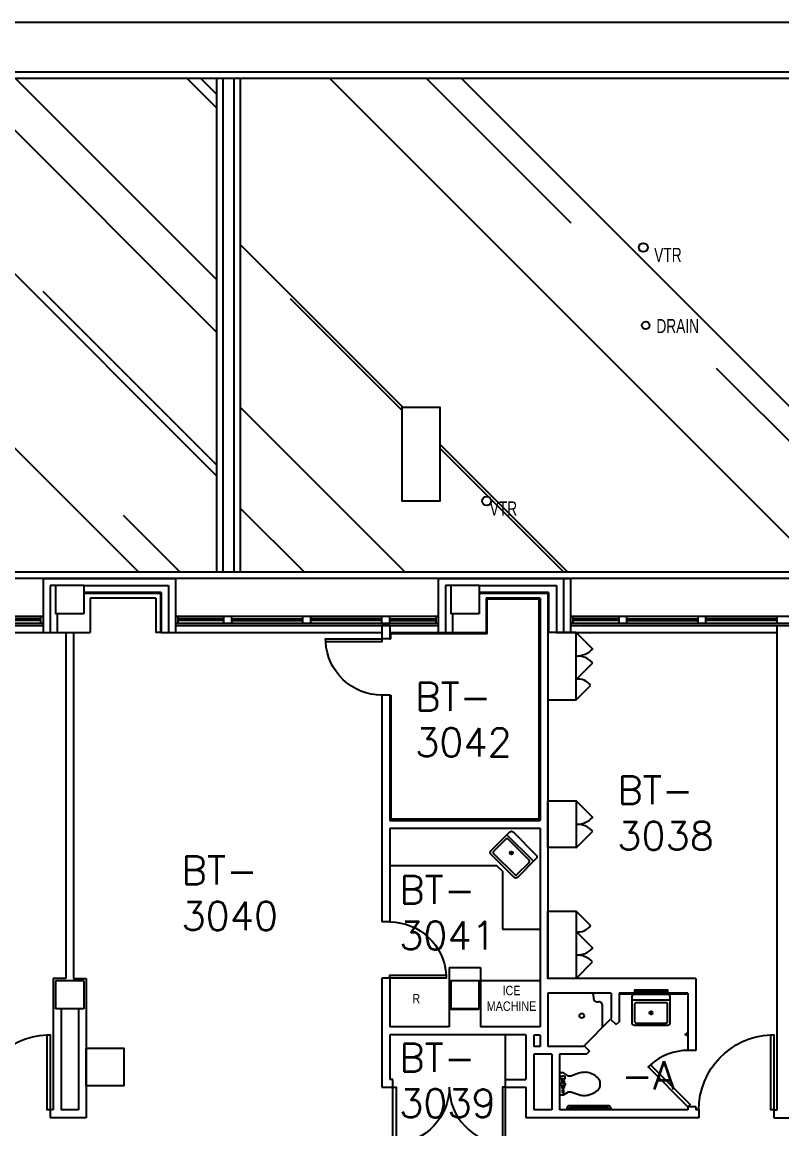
# Model space of a CAD drawing. Extents: x 2912 to 7121, y 18087 to 19938.
# Drawn here: x 5062 to 5547, y 19231 to 19938 of the extents above; entities that cross this region are included whole.
import ezdxf
from ezdxf.enums import TextEntityAlignment as Align

# ---------------------------------------------------------------- set-up
doc = ezdxf.new("R2010")
doc.units = 0
doc.header["$MEASUREMENT"] = 0
for name, color, linetype in [('ARDOOR', 7, 'CONTINUOUS'), ('ARROOMNO', 4, 'CONTINUOUS'), ('ARWALL', 7, 'CONTINUOUS'), ('COL', 14, 'CONTINUOUS'), ('EQUIP', 30, 'CONTINUOUS'), ('EXROOF', 9, 'CONTINUOUS'), ('EXROOF_TEXT', 134, 'CONTINUOUS'), ('EXWALL', 8, 'CONTINUOUS'), ('EXWINDOW', 8, 'CONTINUOUS'), ('MILL', 1, 'CONTINUOUS'), ('MPFIXTURE', 3, 'CONTINUOUS')]:
    doc.layers.add(name, color=color, linetype=linetype)
doc.styles.add('08224_0-UIHC_NEW_FLOOR_PL0', font='ARIALN.TTF', dxfattribs={"height": 17})
doc.styles.add('ARIAL_NARROW', font='ARIALN.TTF', dxfattribs={"height": 17})
doc.styles.add('ROMANS', font='romans.shx', dxfattribs={"height": 18})

msp = doc.modelspace()

# ---------------------------------------------------------------- hatches: boundary and pattern name
at = {"layer": 'EXROOF'}
h = msp.add_hatch(dxfattribs=at)
h.set_pattern_fill('AR-RROOF', color=256, scale=125, angle=135, style=0)
h.paths.add_polyline_path([(4505.64, 19869.95), (4609.64, 19869.95), (4609.64, 19807.32), (4505.64, 19807.32)], flags=16)
h.paths.add_polyline_path([(3932.97, 19901.71), (5186.31, 19901.71), (5186.31, 19586.21), (3932.97, 19586.21)])
edge = h.paths.add_edge_path(flags=16)
edge.add_arc((5019.47, 19743.96), 2.4, 0, 360)
edge = h.paths.add_edge_path(flags=16)
edge.add_arc((5042.08, 19718.78), 2.87, 0, 360)
edge = h.paths.add_edge_path(flags=16)
edge.add_arc((4610.99, 19761.86), 2.87, 0, 360)
edge = h.paths.add_edge_path(flags=16)
edge.add_arc((4590.97, 19743.96), 2.4, 0, 360)
edge = h.paths.add_edge_path(flags=16)
edge.add_arc((4219.12, 19750.45), 2.87, 0, 360)
edge = h.paths.add_edge_path(flags=16)
edge.add_arc((4159.97, 19743.96), 2.4, 0, 360)
edge = h.paths.add_edge_path(flags=16)
edge.add_arc((4184.63, 19681.99), 2.87, 0, 360)
h.paths.add_polyline_path([(4017.11, 19711.4), (4017.11, 19795.4), (4011.97, 19795.4), (4011.97, 19838.54), (3987.97, 19838.54), (3987.97, 19795.4), (3981.11, 19795.4), (3981.11, 19711.4)], flags=16)
h.paths.add_polyline_path([(3954.45, 19620.71), (3954.45, 19601.56), (3966.41, 19601.56), (3966.41, 19620.71)], flags=16)
h.paths.add_polyline_path([(5021.87, 19736.78), (5049.54, 19736.78), (5049.54, 19750.28), (5021.87, 19750.28)], flags=24)
h.paths.add_polyline_path([(5041.78, 19707.28), (5061.17, 19707.28), (5061.17, 19720.78), (5041.78, 19720.78)], flags=24)
h.paths.add_polyline_path([(4593.37, 19736.78), (4621.04, 19736.78), (4621.04, 19750.28), (4593.37, 19750.28)], flags=24)
h.paths.add_polyline_path([(4610.69, 19750.36), (4630.08, 19750.36), (4630.08, 19763.86), (4610.69, 19763.86)], flags=24)
h.paths.add_polyline_path([(4218.82, 19738.94), (4238.22, 19738.94), (4238.22, 19752.44), (4218.82, 19752.44)], flags=24)
h.paths.add_polyline_path([(4162.37, 19736.78), (4190.04, 19736.78), (4190.04, 19750.28), (4162.37, 19750.28)], flags=24)
h.paths.add_polyline_path([(4186.93, 19670.25), (4201.93, 19670.25), (4201.93, 19684.22), (4186.93, 19684.22)], flags=24)
h = msp.add_hatch(dxfattribs=at)
h.set_pattern_fill('AR-RROOF', color=256, scale=175, angle=135, style=0)
h.paths.add_polyline_path([(5201.37, 19901.71), (6100.47, 19901.71), (6100.47, 19586.21), (5201.37, 19586.21)])
h.paths.add_polyline_path([(5598.92, 19869.95), (5702.92, 19869.95), (5702.92, 19807.32), (5598.92, 19807.32)], flags=16)
edge = h.paths.add_edge_path(flags=16)
edge.add_arc((5460.47, 19743.96), 2.4, 0, 360)
edge = h.paths.add_edge_path(flags=16)
edge.add_arc((5458.87, 19793.71), 2.87, 0, 360)
edge = h.paths.add_edge_path(flags=16)
edge.add_arc((5358.87, 19631.71), 2.87, 0, 360)
h.paths.add_polyline_path([(5676.87, 19763.71), (5676.87, 19727.71), (5604.87, 19727.71), (5604.87, 19739.71), (5558.87, 19739.71), (5558.87, 19763.71)], flags=16)
h.paths.add_polyline_path([(5304.87, 19691.68), (5328.87, 19691.68), (5328.87, 19595.71), (5304.87, 19595.71)], flags=16)
h.paths.add_polyline_path([(5465.05, 19736.78), (5492.72, 19736.78), (5492.72, 19750.28), (5465.05, 19750.28)], flags=24)
h.paths.add_polyline_path([(5463.66, 19782.2), (5483.05, 19782.2), (5483.05, 19795.7), (5463.66, 19795.7)], flags=24)
h.paths.add_polyline_path([(5358.57, 19620.2), (5377.96, 19620.2), (5377.96, 19633.7), (5358.57, 19633.7)], flags=24)
h.paths.add_polyline_path([(5854.49, 19736.78), (5882.16, 19736.78), (5882.16, 19750.28), (5854.49, 19750.28)], flags=24)

# ---------------------------------------------------------------- linework, layer by layer
at = {"layer": 'ARDOOR', "flags": 128}
for points in [[(5291.97, 19507.71, -0.39805), (5256.02, 19541.71), (5255.97, 19543.71), (5291.97, 19543.71), (5291.97, 19541.71), (5256.02, 19541.71)], [(5296.97, 19362.77, -0.39805), (5332.91, 19328.77), (5332.97, 19326.77), (5296.97, 19326.77), (5296.97, 19328.77), (5332.91, 19328.77)], [(5031.97, 19242.71, -0.402069), (5077.97, 19290.67), (5077.97, 19290.71), (5079.97, 19290.71), (5079.97, 19242.71), (5077.97, 19242.71), (5077.97, 19290.71)], [(5494.41, 19242.71, -0.402069), (5540.41, 19290.67), (5540.41, 19290.71), (5542.41, 19290.71), (5542.41, 19242.71), (5540.41, 19242.71), (5540.41, 19290.71)], [(5334.97, 19257.21, -0.39805), (5300.97, 19221.26), (5298.97, 19221.21), (5298.97, 19257.21), (5300.97, 19257.21), (5300.97, 19221.26)], [(5334.97, 19257.21, 0.39805), (5368.97, 19221.26), (5370.97, 19221.21), (5370.97, 19257.21), (5368.97, 19257.21), (5368.97, 19221.26)]]:
    msp.add_lwpolyline(points, format="xyb", dxfattribs=at)
at = {"layer": 'ARDOOR'}
msp.add_lwpolyline([(5487.47, 19280.71, 0.184516), (5463.47, 19271.54), (5462.01, 19270.16), (5487.47, 19244.71), (5488.88, 19246.12), (5463.47, 19271.54)], format="xyb", dxfattribs=at)
at = {"layer": 'ARWALL'}
for p, q in [((5359.22, 19546.96), (5359.22, 19568.96)), ((5392.22, 19568.96), (5359.22, 19568.96)), ((5392.22, 19568.96), (5392.22, 19428.46)), ((5291.97, 19552.21), (5291.97, 19543.71)), ((5296.97, 19552.21), (5291.97, 19552.21)), ((5296.97, 19552.21), (5296.97, 19543.71)), ((5359.22, 19546.96), (5297.72, 19546.96)), ((5297.72, 19543.71), (5297.72, 19546.96)), ((5296.97, 19543.71), (5291.97, 19543.71)), ((5296.97, 19543.71), (5297.72, 19543.71)), ((5291.97, 19507.71), (5291.97, 19362.77)), ((5296.97, 19507.71), (5291.97, 19507.71)), ((5296.97, 19507.71), (5296.97, 19427.71)), ((5296.97, 19507.71), (5297.72, 19507.71)), ((5297.72, 19507.71), (5297.72, 19428.46)), ((5296.97, 19427.71), (5392.97, 19427.71)), ((5392.22, 19428.46), (5297.72, 19428.46)), ((5296.97, 19422.71), (5296.97, 19362.77)), ((5296.97, 19422.71), (5392.97, 19422.71)), ((5296.97, 19362.77), (5291.97, 19362.77)), ((5334.97, 19333.71), (5334.97, 19295.71)), ((5334.97, 19333.71), (5354.97, 19333.71)), ((5354.97, 19333.71), (5354.97, 19295.71)), ((5291.97, 19326.77), (5291.97, 19257.21)), ((5296.97, 19326.77), (5291.97, 19326.77)), ((5296.97, 19326.77), (5296.97, 19295.71)), ((5487.47, 19317.33), (5443.47, 19317.33)), ((5487.47, 19316.71), (5443.47, 19316.71)), ((5474.5, 19317.96), (5453.5, 19317.96)), ((5334.97, 19295.71), (5296.97, 19295.71)), ((5296.97, 19290.71), (5296.97, 19262.21)), ((5383.97, 19290.71), (5296.97, 19290.71)), ((5392.97, 19295.71), (5354.97, 19295.71)), ((5383.97, 19290.71), (5383.97, 19262.21)), ((5392.97, 19290.46), (5388.97, 19290.46)), ((5388.97, 19290.46), (5388.97, 19283.21)), ((5492.47, 19280.71), (5487.47, 19280.71)), ((5298.97, 19262.21), (5296.97, 19262.21)), ((5298.97, 19257.21), (5298.97, 19262.21)), ((5370.97, 19262.21), (5383.97, 19262.21)), ((5370.97, 19257.21), (5370.97, 19262.21)), ((5291.97, 19257.21), (5298.97, 19257.21)), ((5370.97, 19257.21), (5383.97, 19257.21)), ((5081.97, 19242.71), (5079.97, 19242.71)), ((5079.97, 19242.71), (5079.97, 19237.71)), ((5492.47, 19244.71), (5487.47, 19244.71)), ((5494.41, 19242.71), (5494.41, 19237.71)), ((5542.41, 19242.71), (5542.41, 19237.71))]:
    msp.add_line(p, q, dxfattribs=at)
at = {"layer": 'ARWALL', "linetype": 'BYBLOCK'}
for p, q in [((5544.47, 19242.71), (5544.47, 19552.21)), ((5089.97, 19547.71), (5089.97, 19326.71)), ((5094.97, 19547.71), (5094.97, 19326.71)), ((5392.97, 19547.71), (5392.97, 19427.71)), ((5397.97, 19547.71), (5397.97, 19326.71)), ((5392.97, 19422.71), (5392.97, 19295.71)), ((5081.97, 19326.71), (5081.97, 19242.71)), ((5089.97, 19326.71), (5081.97, 19326.71)), ((5094.97, 19326.71), (5102.97, 19326.71)), ((5102.97, 19326.71), (5102.97, 19237.71)), ((5492.47, 19326.71), (5397.97, 19326.71)), ((5492.47, 19326.71), (5492.47, 19280.71)), ((5438.47, 19317.33), (5397.97, 19317.33)), ((5397.97, 19317.33), (5397.97, 19283.21)), ((5438.47, 19317.33), (5438.47, 19301.09)), ((5487.47, 19317.33), (5443.47, 19317.33)), ((5443.47, 19317.33), (5443.47, 19299.02)), ((5487.47, 19317.33), (5487.47, 19280.71)), ((5086.97, 19307.21), (5086.97, 19242.71)), ((5097.97, 19307.21), (5097.97, 19242.71)), ((5438.47, 19301.09), (5438.08, 19300.7)), ((5438.08, 19300.7), (5441.61, 19297.17)), ((5443.47, 19299.02), (5441.61, 19297.17)), ((5392.97, 19290.46), (5392.97, 19283.21)), ((5383.97, 19286.21), (5383.97, 19270.62)), ((5421.11, 19283.73), (5420.58, 19283.21)), ((5421.11, 19283.73), (5424.64, 19280.2)), ((5392.97, 19283.21), (5388.97, 19283.21)), ((5400.47, 19278.21), (5388.97, 19278.21)), ((5388.97, 19278.21), (5388.97, 19242.71)), ((5420.58, 19283.21), (5397.97, 19283.21)), ((5400.47, 19278.21), (5400.47, 19242.71)), ((5422.66, 19278.21), (5405.47, 19278.21)), ((5405.47, 19278.21), (5405.47, 19242.71)), ((5424.64, 19280.2), (5422.66, 19278.21)), ((5383.97, 19257.21), (5383.97, 19237.71)), ((5097.97, 19242.71), (5086.97, 19242.71)), ((5400.47, 19242.71), (5388.97, 19242.71)), ((5487.47, 19242.71), (5405.47, 19242.71)), ((5487.47, 19244.71), (5487.47, 19242.71)), ((5492.47, 19244.71), (5492.47, 19242.71)), ((5494.41, 19242.71), (5492.47, 19242.71)), ((5542.41, 19242.71), (5544.47, 19242.71)), ((5102.97, 19237.71), (5079.97, 19237.71)), ((5494.41, 19237.71), (5383.97, 19237.71)), ((5542.41, 19237.71), (5645.91, 19237.71))]:
    msp.add_line(p, q, dxfattribs=at)
at = {"layer": 'ARWALL'}
for points in [[(5353.97, 19307.15), (5353.97, 19325.15), (5335.97, 19325.15), (5335.97, 19307.15), (5353.86, 19307.15)], [(5453.5, 19317.33), (5453.5, 19319.46), (5474.5, 19319.46), (5474.5, 19317.33)]]:
    msp.add_lwpolyline(points, dxfattribs=at)
at = {"layer": 'COL'}
for p, q in [((5083.47, 19577.71), (5083.47, 19559.71)), ((5101.47, 19577.71), (5083.47, 19577.71)), ((5101.47, 19577.71), (5101.47, 19559.71)), ((5335.97, 19577.71), (5335.97, 19559.71)), ((5353.97, 19577.71), (5335.97, 19577.71)), ((5353.97, 19577.71), (5353.97, 19559.71)), ((5101.47, 19559.71), (5083.47, 19559.71)), ((5353.97, 19559.71), (5335.97, 19559.71)), ((5083.47, 19325.21), (5083.47, 19307.21)), ((5101.47, 19325.21), (5083.47, 19325.21)), ((5101.47, 19325.21), (5101.47, 19307.21)), ((5335.97, 19325.21), (5335.97, 19307.21)), ((5353.97, 19325.21), (5335.97, 19325.21)), ((5353.97, 19325.21), (5353.97, 19307.21)), ((5101.47, 19307.21), (5083.47, 19307.21)), ((5353.97, 19307.21), (5335.97, 19307.21))]:
    msp.add_line(p, q, dxfattribs=at)
at = {"layer": 'EQUIP'}
msp.add_lwpolyline([(5304.87, 19691.68), (5328.87, 19691.68), (5328.87, 19631.71), (5304.87, 19631.71)], close=True, dxfattribs=at)
at = {"layer": 'EXROOF', "linetype": 'BYBLOCK'}
for centre, radius in [((5458.87, 19793.71), 2.87), ((5460.47, 19743.96), 2.4), ((5358.87, 19631.71), 2.87)]:
    msp.add_circle(centre, radius, dxfattribs=at)
at = {"layer": 'EXWALL'}
for p, q in [((3116.97, 19937.71), (6916.47, 19937.71)), ((6111.47, 19905.71), (3921.97, 19905.71)), ((6107.47, 19901.71), (3925.97, 19901.71)), ((5186.31, 19901.71), (5186.31, 19586.21)), ((5190.31, 19901.71), (5190.31, 19586.21)), ((5197.37, 19901.71), (5197.37, 19586.21)), ((5201.37, 19901.71), (5201.37, 19586.21)), ((6123.47, 19586.21), (3909.97, 19586.21)), ((6113.22, 19582.21), (3913.97, 19582.21)), ((5075.47, 19582.21), (5159.97, 19582.21)), ((5075.47, 19582.21), (5075.47, 19558.71)), ((5075.47, 19582.21), (5075.47, 19547.71)), ((5159.97, 19582.21), (5159.97, 19553.71)), ((5159.97, 19582.21), (5159.97, 19547.71)), ((5327.97, 19582.21), (5412.47, 19582.21)), ((5327.97, 19582.21), (5327.97, 19558.71)), ((5327.97, 19582.21), (5327.97, 19547.71)), ((5407.97, 19582.21), (5407.97, 19547.71)), ((5407.97, 19582.21), (5407.97, 19547.71)), ((5412.47, 19582.21), (5412.47, 19547.71)), ((5412.47, 19582.21), (5412.47, 19547.71)), ((5079.97, 19577.71), (5079.97, 19547.71)), ((5083.47, 19577.71), (5079.97, 19577.71)), ((5079.97, 19577.71), (5079.97, 19547.71)), ((5101.47, 19577.71), (5155.47, 19577.71)), ((5155.47, 19577.71), (5155.47, 19547.71)), ((5155.47, 19577.71), (5155.47, 19547.71)), ((5332.47, 19577.71), (5332.47, 19547.71)), ((5335.97, 19577.71), (5332.47, 19577.71)), ((5332.47, 19577.71), (5332.47, 19547.71)), ((5353.97, 19577.71), (5403.47, 19577.71)), ((5403.47, 19577.71), (5403.47, 19547.71)), ((5403.47, 19577.71), (5403.47, 19547.71)), ((5150.97, 19573.21), (5101.47, 19573.21)), ((5150.47, 19572.71), (5101.47, 19572.71)), ((5147.47, 19569.71), (5105.47, 19569.71)), ((5105.47, 19569.71), (5105.47, 19547.71)), ((5147.47, 19569.71), (5147.47, 19547.71)), ((5150.47, 19572.71), (5150.47, 19547.71)), ((5150.97, 19573.21), (5150.97, 19547.71)), ((5150.97, 19573.21), (5150.97, 19547.71)), ((5398.47, 19573.21), (5353.72, 19573.21)), ((5397.97, 19572.71), (5353.72, 19572.71)), ((5358.47, 19569.71), (5392.97, 19569.71)), ((5358.47, 19569.71), (5358.47, 19547.71)), ((5392.97, 19569.71), (5358.47, 19569.71)), ((5392.97, 19569.71), (5392.97, 19547.71)), ((5397.97, 19572.71), (5397.97, 19547.71)), ((5398.47, 19573.21), (5398.47, 19547.71)), ((5084.47, 19559.71), (5084.47, 19547.71)), ((5084.47, 19559.71), (5084.47, 19547.71)), ((5336.97, 19559.71), (5336.97, 19547.71)), ((5336.97, 19559.71), (5336.97, 19547.71)), ((4957.97, 19558.21), (5075.47, 19558.21)), ((4957.97, 19553.71), (5075.47, 19553.71)), ((4957.97, 19552.21), (5075.47, 19552.21)), ((5159.97, 19558.21), (5327.97, 19558.21)), ((5159.97, 19553.71), (5327.97, 19553.71)), ((5159.97, 19552.21), (5327.97, 19552.21)), ((5412.47, 19558.21), (5580.47, 19558.21)), ((5412.47, 19553.71), (5580.47, 19553.71)), ((5412.47, 19552.21), (5580.47, 19552.21)), ((4927.47, 19547.71), (5079.97, 19547.71)), ((4948.97, 19547.71), (5079.97, 19547.71)), ((5079.97, 19547.71), (5105.47, 19547.71)), ((5150.97, 19547.71), (5147.47, 19547.71)), ((5150.97, 19547.71), (5291.97, 19547.71)), ((5150.97, 19547.71), (5291.97, 19547.71)), ((5296.97, 19547.71), (5336.97, 19547.71)), ((5296.97, 19547.71), (5336.97, 19547.71)), ((5336.97, 19547.71), (5358.47, 19547.71)), ((5403.47, 19547.71), (5397.97, 19547.71)), ((5403.47, 19547.71), (5544.47, 19547.71)), ((5403.47, 19547.71), (5544.47, 19547.71))]:
    msp.add_line(p, q, dxfattribs=at)
at = {"layer": 'EXWINDOW'}
for p, q in [((5072.97, 19556.46), (5045.47, 19556.46)), ((5072.97, 19555.46), (5045.47, 19555.46)), ((5072.97, 19555.46), (5072.97, 19556.46)), ((5073.97, 19556.46), (5072.97, 19556.46)), ((5073.97, 19555.46), (5072.97, 19555.46)), ((5073.97, 19553.71), (5073.97, 19558.21)), ((5161.47, 19558.21), (5161.47, 19553.71)), ((5162.47, 19556.46), (5161.47, 19556.46)), ((5162.47, 19555.46), (5161.47, 19555.46)), ((5189.97, 19556.46), (5162.47, 19556.46)), ((5162.47, 19556.46), (5162.47, 19555.46)), ((5189.97, 19555.46), (5162.47, 19555.46)), ((5190.97, 19556.46), (5189.97, 19556.46)), ((5189.97, 19555.46), (5189.97, 19556.46)), ((5190.97, 19555.46), (5189.97, 19555.46)), ((5190.97, 19553.71), (5190.97, 19558.21)), ((5195.97, 19553.71), (5195.97, 19558.21)), ((5195.97, 19556.46), (5196.97, 19556.46)), ((5195.97, 19555.46), (5196.97, 19555.46)), ((5196.97, 19556.46), (5240.47, 19556.46)), ((5196.97, 19555.46), (5196.97, 19556.46)), ((5196.97, 19555.46), (5240.47, 19555.46)), ((5240.47, 19556.46), (5241.47, 19556.46)), ((5240.47, 19555.46), (5240.47, 19556.46)), ((5240.47, 19555.46), (5241.47, 19555.46)), ((5241.47, 19553.71), (5241.47, 19558.21)), ((5246.47, 19553.71), (5246.47, 19558.21)), ((5247.47, 19556.46), (5246.47, 19556.46)), ((5247.47, 19555.46), (5246.47, 19555.46)), ((5290.97, 19556.46), (5247.47, 19556.46)), ((5247.47, 19555.46), (5247.47, 19556.46)), ((5290.97, 19555.46), (5247.47, 19555.46)), ((5291.97, 19556.46), (5290.97, 19556.46)), ((5290.97, 19555.46), (5290.97, 19556.46)), ((5291.97, 19555.46), (5290.97, 19555.46)), ((5291.97, 19553.71), (5291.97, 19558.21)), ((5296.97, 19553.71), (5296.97, 19558.21)), ((5296.97, 19556.46), (5297.97, 19556.46)), ((5296.97, 19555.46), (5297.97, 19555.46)), ((5297.97, 19556.46), (5325.47, 19556.46)), ((5297.97, 19555.46), (5297.97, 19556.46)), ((5297.97, 19555.46), (5325.47, 19555.46)), ((5325.47, 19556.46), (5326.47, 19556.46)), ((5325.47, 19556.46), (5325.47, 19555.46)), ((5325.47, 19555.46), (5326.47, 19555.46)), ((5326.47, 19558.21), (5326.47, 19553.71)), ((5413.97, 19558.21), (5413.97, 19553.71)), ((5414.97, 19556.46), (5413.97, 19556.46)), ((5414.97, 19555.46), (5413.97, 19555.46)), ((5442.47, 19556.46), (5414.97, 19556.46)), ((5414.97, 19556.46), (5414.97, 19555.46)), ((5442.47, 19555.46), (5414.97, 19555.46)), ((5443.47, 19556.46), (5442.47, 19556.46)), ((5442.47, 19555.46), (5442.47, 19556.46)), ((5443.47, 19555.46), (5442.47, 19555.46)), ((5443.47, 19553.71), (5443.47, 19558.21)), ((5448.47, 19553.71), (5448.47, 19558.21)), ((5448.47, 19556.46), (5449.47, 19556.46)), ((5448.47, 19555.46), (5449.47, 19555.46)), ((5449.47, 19556.46), (5492.97, 19556.46)), ((5449.47, 19555.46), (5449.47, 19556.46)), ((5449.47, 19555.46), (5492.97, 19555.46)), ((5492.97, 19555.46), (5492.97, 19556.46)), ((5492.97, 19556.46), (5493.97, 19556.46)), ((5492.97, 19555.46), (5493.97, 19555.46)), ((5493.97, 19553.71), (5493.97, 19558.21)), ((5498.97, 19553.71), (5498.97, 19558.21)), ((5499.97, 19556.46), (5498.97, 19556.46)), ((5499.97, 19555.46), (5498.97, 19555.46)), ((5543.47, 19556.46), (5499.97, 19556.46)), ((5499.97, 19555.46), (5499.97, 19556.46)), ((5543.47, 19555.46), (5499.97, 19555.46)), ((5543.47, 19555.46), (5543.47, 19556.46)), ((5544.47, 19556.46), (5543.47, 19556.46)), ((5544.47, 19555.46), (5543.47, 19555.46)), ((5544.47, 19553.71), (5544.47, 19558.21))]:
    msp.add_line(p, q, dxfattribs=at)
at = {"layer": 'MILL', "linetype": 'BYBLOCK'}
for p, q in [((5415.97, 19547.78), (5426.6, 19537.15)), ((5415.97, 19517.71), (5426.6, 19528.34)), ((5415.97, 19504.71), (5425.16, 19513.9)), ((5415.97, 19440.25), (5426.6, 19429.62)), ((5415.97, 19410.18), (5426.6, 19420.81)), ((5415.97, 19369.71), (5425.16, 19360.51)), ((5415.97, 19356.71), (5426.6, 19346.08)), ((5415.97, 19326.71), (5426.57, 19337.3))]:
    msp.add_line(p, q, dxfattribs=at)
at = {"layer": 'MILL'}
for p, q in [((5365.45, 19398.71), (5296.97, 19398.71)), ((5368.97, 19395.19), (5365.45, 19398.71)), ((5368.97, 19395.19), (5368.97, 19358.21)), ((5368.97, 19358.21), (5392.97, 19358.21)), ((5354.97, 19325.37), (5392.97, 19325.37)), ((5354.97, 19325.37), (5354.97, 19301.37)), ((5370.97, 19262.21), (5370.97, 19290.71))]:
    msp.add_line(p, q, dxfattribs=at)
at = {"layer": 'MILL', "linetype": 'BYBLOCK'}
for points in [[(5397.97, 19504.71), (5415.97, 19504.71), (5415.97, 19547.71), (5397.97, 19547.71)], [(5397.97, 19440.25), (5415.97, 19440.25), (5415.97, 19410.25), (5397.97, 19410.25)], [(5397.97, 19369.71), (5415.97, 19369.71), (5415.97, 19326.71), (5397.97, 19326.71)]]:
    msp.add_lwpolyline(points, close=True, dxfattribs=at)
at = {"layer": 'MILL'}
msp.add_lwpolyline([(5102.97, 19282.11), (5126.97, 19282.11), (5126.97, 19258.11), (5102.97, 19258.11)], close=True, dxfattribs=at)
at = {"layer": 'MILL', "linetype": 'BYBLOCK'}
for centre, radius, start, end in [((5416.19, 19547.23), 14.49, 269.10838, 315.89162), ((5416.37, 19518.68), 14.07, 43.35524, 91.64476), ((5417.79, 19509.09), 8.8, 33.08495, 101.91505), ((5416.37, 19439.28), 14.07, 268.35524, 316.64476), ((5416.19, 19410.72), 14.49, 44.10838, 90.89162), ((5417.79, 19365.32), 8.8, 258.08495, 326.91505), ((5416.37, 19355.73), 14.07, 268.35524, 316.64476), ((5416.19, 19327.18), 14.49, 44.30788, 90.89162)]:
    msp.add_arc(centre, radius, start, end, dxfattribs=at)
at = {"layer": 'MPFIXTURE'}
for p, q in [((5427.16, 19315.16), (5427.16, 19313.83)), ((5429.16, 19311.83), (5430.61, 19311.83)), ((5432.66, 19309.83), (5432.66, 19295.28)), ((5421.11, 19283.73), (5438.08, 19300.7)), ((5406.23, 19263.88), (5405.48, 19263.88)), ((5406.23, 19262.87), (5405.48, 19262.87)), ((5406.78, 19263.94), (5406.29, 19263.94)), ((5406.29, 19262.81), (5406.78, 19262.81)), ((5407.17, 19261.13), (5407.17, 19262.64)), ((5408.13, 19261.13), (5408.13, 19262.64)), ((5409.02, 19263.94), (5408.52, 19263.94)), ((5408.52, 19262.81), (5409.02, 19262.81)), ((5409.08, 19262.87), (5409.08, 19263.88)), ((5406.79, 19261.07), (5406.79, 19260.85)), ((5406.79, 19257.39), (5406.79, 19257.17)), ((5407.17, 19261.13), (5406.85, 19261.13)), ((5406.85, 19260.79), (5407.17, 19260.79)), ((5407.09, 19257.45), (5406.85, 19257.45)), ((5406.85, 19257.11), (5407.09, 19257.11)), ((5407.09, 19257.45), (5407.09, 19257.69)), ((5407.09, 19256.62), (5407.09, 19257.11)), ((5408.15, 19256.56), (5407.15, 19256.56)), ((5407.17, 19260.79), (5407.17, 19260.79)), ((5407.17, 19260.39), (5407.17, 19260.79)), ((5407.44, 19259.39), (5407.23, 19259.02)), ((5407.23, 19259.02), (5407.44, 19258.66)), ((5407.31, 19253.79), (5407.47, 19256.56)), ((5407.86, 19259.39), (5407.44, 19259.39)), ((5407.44, 19258.66), (5407.86, 19258.66)), ((5407.8, 19256.56), (5407.97, 19253.78)), ((5408.07, 19259.02), (5407.86, 19259.39)), ((5407.86, 19258.66), (5408.07, 19259.02)), ((5408.46, 19261.13), (5408.13, 19261.13)), ((5408.13, 19260.79), (5408.13, 19260.79)), ((5408.13, 19260.39), (5408.13, 19260.79)), ((5408.13, 19260.79), (5408.46, 19260.79)), ((5408.13, 19260.53), (5408.13, 19260.39)), ((5408.21, 19257.7), (5408.21, 19257.45)), ((5408.45, 19257.45), (5408.21, 19257.45)), ((5408.21, 19257.11), (5408.45, 19257.11)), ((5408.21, 19257.11), (5408.21, 19256.62)), ((5408.51, 19257.17), (5408.51, 19257.39)), ((5408.52, 19260.85), (5408.52, 19261.07)), ((5412.12, 19243.37), (5409.6, 19243.37)), ((5409.6, 19243.37), (5409.6, 19242.74)), ((5410.2, 19243.98), (5410.2, 19243.37)), ((5437.08, 19245.23), (5411.46, 19245.23)), ((5411.46, 19243.56), (5411.46, 19243.37)), ((5436.57, 19243.96), (5411.89, 19243.96)), ((5412.12, 19242.74), (5412.12, 19243.37)), ((5436.26, 19243.36), (5436.26, 19242.73)), ((5438.78, 19243.36), (5436.26, 19243.36)), ((5436.9, 19243.54), (5436.9, 19243.37)), ((5438.17, 19243.96), (5438.17, 19243.34)), ((5438.78, 19242.73), (5438.78, 19243.36))]:
    msp.add_line(p, q, dxfattribs=at)
at = {"layer": 'MPFIXTURE', "linetype": 'BYBLOCK'}
for p, q in [((5485.96, 19291.08), (5485.96, 19291.28)), ((5485.96, 19291.28), (5486.16, 19291.28)), ((5485.96, 19290.35), (5485.96, 19291.08)), ((5486.16, 19291.28), (5486.16, 19291.08)), ((5487.03, 19291.08), (5486.16, 19291.08)), ((5486.16, 19291.08), (5486.16, 19290.55)), ((5487.03, 19290.55), (5486.16, 19290.55)), ((5486.16, 19290.55), (5486.16, 19290.35)), ((5487.03, 19291.08), (5487.03, 19292.08)), ((5487.03, 19292.08), (5487.28, 19292.08)), ((5487.16, 19290.55), (5487.16, 19289.55)), ((5486.16, 19290.35), (5485.96, 19290.35)), ((5487.16, 19289.55), (5487.41, 19289.55))]:
    msp.add_line(p, q, dxfattribs=at)
at = {"layer": 'MPFIXTURE'}
for points in [[(5390.54, 19403.3), (5378.51, 19391.28, -0.414214), (5376.39, 19391.28), (5361.54, 19406.13, -0.414214), (5361.54, 19408.25), (5373.56, 19420.27, -0.414214), (5375.69, 19420.27), (5390.54, 19405.42, -0.414214)], [(5371.09, 19415.68), (5363.31, 19407.9, 0.414214), (5363.31, 19406.49), (5376.75, 19393.05, 0.414214), (5378.16, 19393.05), (5385.94, 19400.83, 0.414214), (5385.94, 19402.24), (5372.5, 19415.68, 0.414214)], [(5475.87, 19315.21), (5475.87, 19298.21, -0.414214), (5474.37, 19296.71), (5453.37, 19296.71, -0.414214), (5451.87, 19298.21), (5451.87, 19315.21, -0.414214), (5453.37, 19316.71), (5474.37, 19316.71, -0.414214)], [(5453.37, 19310.21), (5453.37, 19299.21, 0.414214), (5454.37, 19298.21), (5473.37, 19298.21, 0.414214), (5474.37, 19299.21), (5474.37, 19310.21, 0.414214), (5473.37, 19311.21), (5454.37, 19311.21, 0.414214)]]:
    msp.add_lwpolyline(points, format="xyb", close=True, dxfattribs=at)
for points in [[(5388.77, 19401.54), (5371.8, 19418.51)], [(5475.87, 19312.71), (5451.87, 19312.71)]]:
    msp.add_lwpolyline(points, dxfattribs=at)
at = {"layer": 'MPFIXTURE', "linetype": 'BYBLOCK'}
msp.add_lwpolyline([(5412.66, 19264.33), (5411.06, 19264.33), (5407.97, 19266.29), (5405.47, 19266.29), (5405.47, 19252.29), (5407.97, 19252.29), (5411.06, 19254.24), (5412.66, 19254.24), (5417.79, 19252.44, 0.08237), (5421.18, 19251.88, 0.08237), (5424.58, 19252.44, 0.073528), (5428.13, 19253.98, 0.084425), (5430.84, 19256.62, 0.117036), (5431.47, 19259.29, 0.117036), (5430.84, 19261.95, 0.084425), (5428.13, 19264.59, 0.074791), (5424.31, 19266.28, 0.09898), (5421.18, 19266.69, 0.08237), (5417.79, 19266.13)], format="xyb", close=True, dxfattribs=at)
at = {"layer": 'MPFIXTURE'}
for centre, radius in [((5374.63, 19406.86), 1), ((5374.63, 19406.86), 0.5), ((5463.87, 19304.71), 1), ((5463.87, 19304.71), 0.5), ((5419.58, 19302.85), 1.5), ((5407.65, 19259.02), 1.44)]:
    msp.add_circle(centre, radius, dxfattribs=at)
for centre, radius, start, end in [((5425.17, 19315.34), 2, 354.87236, 82.34211), ((5429.16, 19313.83), 2, 180, 270), ((5430.67, 19309.84), 1.99, 359.85409, 91.82091), ((5406.29, 19263.88), 0.0602, 90, 180), ((5406.29, 19262.87), 0.0602, 180, 270), ((5407.24, 19263.26), 0.816, 118.48793, 124.40306), ((5407.24, 19263.48), 0.816, 235.59694, 241.51207), ((5407.49, 19262.81), 1.33, 102.66875, 118.48793), ((5407.49, 19263.94), 1.33, 241.51207, 257.33125), ((5407.65, 19262.08), 2.08, 90, 102.66875), ((5407.65, 19264.66), 2.08, 257.33125, 270), ((5407.65, 19262.08), 2.08, 77.33125, 90), ((5407.65, 19264.66), 2.08, 270, 282.66875), ((5407.82, 19262.81), 1.33, 61.51207, 77.33125), ((5407.82, 19263.94), 1.33, 282.66875, 298.48793), ((5408.06, 19263.26), 0.816, 55.59694, 61.51207), ((5408.04, 19263.52), 0.865, 298.48793, 304.05938), ((5409.02, 19263.88), 0.0602, 0, 90), ((5409.02, 19262.87), 0.0602, 270, 0), ((5406.85, 19261.07), 0.0602, 90, 180), ((5406.85, 19260.85), 0.0602, 180, 270), ((5406.85, 19257.39), 0.0602, 90, 180), ((5406.85, 19257.17), 0.0602, 180, 270), ((5407.15, 19256.62), 0.0602, 180, 270), ((5408.15, 19256.62), 0.0602, 270, 0), ((5408.45, 19257.39), 0.0602, 0, 90), ((5408.45, 19257.17), 0.0602, 270, 0), ((5408.46, 19261.07), 0.0602, 0, 90), ((5408.46, 19260.85), 0.0602, 270, 0), ((5407.64, 19253.78), 0.329, 178.29231, 360), ((5411.46, 19243.98), 1.26, 90, 180), ((5411.89, 19243.56), 0.42, 90, 180), ((5436.48, 19243.54), 0.42, 0, 90), ((5436.9, 19243.96), 1.26, 0, 90)]:
    msp.add_arc(centre, radius, start, end, dxfattribs=at)

# ---------------------------------------------------------------- texts
at = {"layer": 'ARROOMNO', "style": 'ROMANS'}
for s, p in [('BT-', (5313.16, 19497.71, -0.29)), ('3042', (5313.16, 19468.56, -0.29)), ('BT-', (5442.33, 19437.98, -0.29)), ('3038', (5442.33, 19408.84, -0.29)), ('BT-', (5163.88, 19386.76, -0.29)), ('BT-', (5302.97, 19374.27, -0.29)), ('3040', (5163.88, 19357.61, -0.29)), ('3041', (5302.97, 19345.13, -0.29)), ('BT-', (5302.97, 19267.07, -0.29)), ('-A', (5444.97, 19255.79, -0.29)), ('3039', (5302.97, 19237.93, -0.29))]:
    msp.add_text(s, height=18, dxfattribs=at).set_placement(p)
at = {"layer": 'EXROOF_TEXT', "style": 'ARIAL_NARROW', "width": 0.85}
for tag, p in [('VTR', (5474.67, 19788.95)), ('DRAIN', (5480.93, 19743.53)), ('VTR', (5369.58, 19626.95))]:
    msp.add_attdef(tag, text='VTR', height=9, dxfattribs=at).set_placement(p, align=Align.MIDDLE)
at = {"layer": 'MILL', "linetype": 'BYBLOCK', "char_height": 6, "width": 24.1875, "attachment_point": 2, "style": '08224_0-UIHC_NEW_FLOOR_PL0'}
for s, insert in [('ICE MACHINE', (5374.74, 19321.99)), ('R', (5313.87, 19316.8))]:
    msp.add_mtext(s, dxfattribs=dict(at, insert=insert))

doc.saveas('drawing.dxf')
